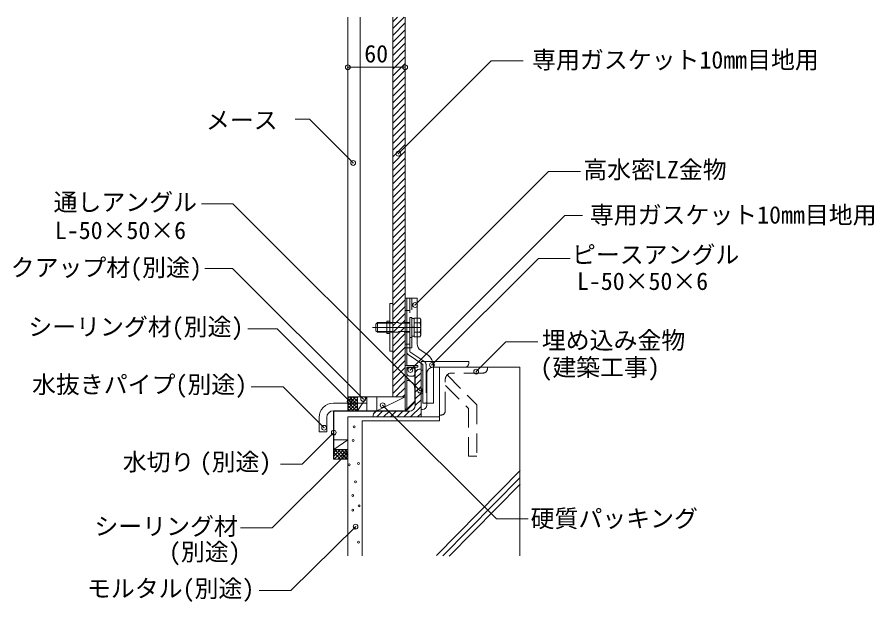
# Model space of a CAD drawing. Units: millimetres, scale not verified. Extents: x -1943 to 2018, y -1427 to 1381.
# Drawn here: x 274 to 1170, y -943 to -331 of the extents above; entities that cross this region are included whole.
import ezdxf
from ezdxf.enums import TextEntityAlignment as Align

# ---------------------------------------------------------------- set-up
doc = ezdxf.new("R2010")
doc.units = ezdxf.units.MM
doc.header["$LTSCALE"] = 10
doc.header["$PDMODE"] = 32
doc.header["$PDSIZE"] = 5
for name, pattern in [('CHAIN1', [8, 5, -1, 1, -1]), ('DASHED1', [1.8, 1.2, -0.6]), ('DASHED2', [3, 2, -1]), ('DASHED3', [4, 3, -1])]:
    doc.linetypes.add(name, pattern=pattern)
doc.layers.add('0-B_図面情報', color=7, linetype='Continuous', lineweight=18)
doc.styles.add('ＭＳ ゴシック', font='')
doc.styles.get('ＭＳ ゴシック').set_extended_font_data('MS Gothic')

msp = doc.modelspace()

# ---------------------------------------------------------------- linework, layer by layer
at = {"layer": '0-B_図面情報', "color": 2}
for p, q in [((619.45, -330.77), (619.45, -728.35)), ((632.45, -330.77), (632.45, -728.35)), ((666.45, -330.77), (666.45, -728.35)), ((679.45, -330.77), (679.45, -728.35)), ((679.45, -728.14), (679.45, -627.15)), ((686.55, -625.05), (679.55, -625.05)), ((679.55, -625.05), (679.55, -741.05)), ((692.15, -625.05), (681.15, -625.05)), ((681.15, -681.45), (681.15, -625.05)), ((692.15, -672.89), (692.15, -625.05)), ((666.55, -630.55), (663.35, -630.55)), ((663.35, -680.55), (663.35, -630.55)), ((666.55, -680.55), (666.55, -630.55)), ((648.86, -652.05), (650.36, -650.55)), ((660.35, -651.25), (649.66, -651.25)), ((650.36, -650.55), (660.35, -650.55)), ((650.36, -650.55), (650.36, -660.55)), ((663.35, -649.05), (660.35, -649.05)), ((694.95, -645.74), (692.15, -645.74)), ((695.03, -650.65), (692.15, -650.65)), ((695.85, -647.3), (694.95, -645.74)), ((695.03, -650.65), (695.85, -647.3)), ((695.85, -647.3), (695.85, -663.8)), ((660.35, -659.85), (649.66, -659.85)), ((650.36, -660.55), (660.35, -660.55)), ((695.03, -660.46), (692.15, -660.46)), ((694.95, -665.37), (692.15, -665.37)), ((666.55, -680.55), (663.35, -680.55)), ((681.15, -695.45), (681.15, -677.05)), ((702.37, -683.98), (695.71, -679.54)), ((682.49, -683.94), (698.05, -694.32)), ((692.55, -695.45), (679.45, -695.45)), ((681.15, -741.05), (681.15, -697.05)), ((692.55, -697.05), (681.15, -697.05)), ((692.55, -697.05), (692.55, -695.45)), ((698.05, -735.05), (698.05, -694.32)), ((709.05, -696.46), (709.05, -735.05)), ((696.05, -702.05), (696.05, -723.05)), ((689.55, -719.45), (689.55, -732.65)), ((679.45, -728.35), (619.45, -728.35)), ((681.15, -741.05), (689.55, -732.65)), ((681.15, -741.05), (679.55, -741.05)), ((709.05, -735.05), (698.05, -735.05))]:
    msp.add_line(p, q, dxfattribs=at)
at = {"layer": '0-B_図面情報'}
for p, q in [((666.45, -335.69), (671.38, -330.77)), ((666.45, -342.77), (678.45, -330.77)), ((666.45, -349.84), (679.45, -336.84)), ((666.45, -356.91), (679.45, -343.91)), ((666.45, -363.98), (679.45, -350.98)), ((666.45, -371.05), (679.45, -358.05)), ((666.45, -378.12), (679.45, -365.12)), ((666.45, -385.19), (679.45, -372.19)), ((619.45, -383.26), (679.45, -383.26)), ((666.45, -392.26), (679.45, -379.26)), ((672.27, -473.82), (769.47, -376.62)), ((802.72, -376.62), (769.47, -376.62)), ((666.45, -399.33), (679.45, -386.33)), ((666.45, -406.41), (679.45, -393.41)), ((666.45, -413.48), (679.45, -400.48)), ((666.45, -420.55), (679.45, -407.55)), ((666.45, -427.62), (679.45, -414.62)), ((666.45, -434.69), (679.45, -421.69)), ((666.45, -441.76), (679.45, -428.76)), ((579.27, -437.64), (564.25, -437.64)), ((625.06, -483.43), (579.27, -437.64)), ((666.45, -448.83), (679.45, -435.83)), ((666.45, -455.9), (679.45, -442.9)), ((666.45, -462.97), (679.45, -449.97)), ((666.45, -470.04), (679.45, -457.05)), ((666.45, -477.12), (679.45, -464.12)), ((666.45, -484.19), (679.45, -471.19)), ((666.45, -491.26), (679.45, -478.26)), ((666.45, -498.33), (679.45, -485.33)), ((666.45, -505.4), (679.45, -492.4)), ((689.84, -632.11), (829.49, -492.46)), ((862.74, -492.46), (829.49, -492.46)), ((666.45, -512.47), (679.45, -499.47)), ((666.45, -519.54), (679.45, -506.54)), ((666.45, -526.61), (679.45, -513.61)), ((499.36, -526.23), (466.3, -526.23)), ((694.84, -721.71), (499.36, -526.23)), ((666.45, -533.68), (679.45, -520.68)), ((666.45, -540.76), (679.45, -527.76)), ((666.45, -547.83), (679.45, -534.83)), ((666.45, -554.9), (679.45, -541.9)), ((666.45, -561.97), (679.45, -548.97)), ((666.45, -569.04), (679.45, -556.04)), ((666.45, -576.11), (679.45, -563.11)), ((666.45, -583.18), (679.45, -570.18)), ((666.45, -590.25), (679.45, -577.25)), ((666.45, -597.32), (679.45, -584.32)), ((666.45, -604.4), (679.45, -591.4)), ((707.48, -694.88), (818.82, -583.54)), ((852.07, -583.54), (818.82, -583.54)), ((498.95, -593.82), (469.79, -593.82)), ((635.55, -730.42), (498.95, -593.82)), ((666.45, -611.47), (679.45, -598.47)), ((666.45, -618.54), (679.45, -605.54)), ((666.45, -625.61), (679.45, -612.61)), ((666.45, -632.68), (679.45, -619.68)), ((666.45, -639.75), (679.45, -626.75)), ((666.45, -646.82), (679.45, -633.82)), ((666.45, -653.89), (679.45, -640.89)), ((666.45, -660.96), (679.45, -647.96)), ((545.46, -657.17), (514.9, -657.17)), ((621.43, -733.13), (545.46, -657.17)), ((666.45, -668.03), (679.45, -655.04)), ((666.45, -675.11), (679.45, -662.11)), ((666.45, -682.18), (679.45, -669.18)), ((753.74, -701.86), (784.91, -670.69)), ((818.15, -670.69), (784.91, -670.69)), ((666.45, -689.25), (679.45, -676.25)), ((666.45, -696.32), (679.45, -683.32)), ((666.45, -703.39), (679.45, -690.39)), ((666.45, -710.46), (679.45, -697.46)), ((686.55, -697.25), (684.15, -697.25)), ((689.55, -733.25), (689.55, -697.25)), ((666.45, -717.53), (679.45, -704.53)), ((681.15, -700.25), (681.15, -703.6)), ((684.15, -706.6), (687.55, -706.6)), ((689.55, -700.25), (689.55, -704.6)), ((690.05, -709.15), (696.05, -703.15)), ((690.88, -701.25), (691.95, -700.18)), ((666.45, -724.6), (679.45, -711.6)), ((690.05, -716.22), (696.05, -710.22)), ((551.7, -717.7), (518.46, -717.7)), ((594.64, -760.63), (551.7, -717.7)), ((669.77, -728.35), (679.45, -718.67)), ((676.84, -728.35), (679.45, -725.75)), ((690.05, -723.29), (696.05, -717.29)), ((690.05, -730.37), (696.05, -724.36)), ((619.45, -728.35), (619.45, -742.85)), ((619.45, -728.35), (629.45, -728.35)), ((639.45, -728.35), (629.45, -742.85)), ((629.45, -728.35), (629.45, -742.85)), ((639.45, -728.35), (629.45, -728.35)), ((639.45, -728.35), (639.45, -742.85)), ((679.45, -728.35), (649.95, -728.35)), ((679.23, -728.35), (679.45, -728.14)), ((679.45, -728.35), (679.45, -742.85)), ((689.55, -733.25), (679.95, -742.85)), ((690.05, -733.46), (680.16, -743.35)), ((690.02, -737.46), (696.05, -731.44)), ((604.45, -742.85), (639.45, -742.85)), ((604.95, -743.35), (604.95, -793.35)), ((680.16, -743.35), (604.95, -743.35)), ((679.95, -742.85), (609.45, -742.85)), ((649.85, -749.35), (655.85, -743.35)), ((655.88, -737.02), (774.9, -856.04)), ((656.92, -749.35), (662.92, -743.35)), ((663.99, -749.35), (669.99, -743.35)), ((671.06, -749.35), (677.06, -743.35)), ((678.13, -749.35), (684.16, -743.33)), ((685.2, -749.35), (696.05, -738.51)), ((589.45, -749.85), (589.45, -764.85)), ((597.45, -749.85), (597.45, -764.85)), ((619.45, -749.35), (619.45, -894.85)), ((715.45, -749.35), (619.45, -749.35)), ((646.88, -745.25), (647.95, -744.18)), ((692.27, -749.35), (696.05, -745.58)), ((597.45, -764.85), (589.45, -764.85)), ((619.45, -773.35), (604.95, -773.35)), ((619.45, -773.35), (604.95, -783.35)), ((619.45, -783.35), (604.95, -783.35)), ((616.64, -789.17), (540.45, -865.36)), ((619.45, -793.35), (604.95, -793.35)), ((609.95, -793.35), (619.45, -793.35)), ((774.9, -856.04), (808.14, -856.04)), ((540.45, -865.36), (507.2, -865.36)), ((627.61, -864.17), (560.03, -931.1)), ((560.03, -931.1), (526.79, -931.1))]:
    msp.add_line(p, q, dxfattribs=at)
at = {"layer": '0-B_図面情報', "color": 2, "linetype": 'DASHED3'}
for p, q in [((684.35, -680.27), (684.35, -625.05)), ((686.55, -677.05), (686.55, -625.05)), ((681.15, -638.05), (679.55, -638.05)), ((684.35, -638.05), (681.15, -638.05)), ((684.35, -645.05), (684.35, -666.05)), ((686.35, -645.05), (684.35, -645.05)), ((686.35, -645.05), (686.35, -666.05)), ((688.85, -646.35), (686.35, -646.35)), ((692.15, -645.74), (688.85, -645.74)), ((688.85, -645.74), (688.85, -665.37)), ((688.85, -646.35), (688.85, -664.75)), ((692.15, -650.65), (688.85, -650.65)), ((688.85, -655.35), (686.35, -655.35)), ((688.85, -655.75), (686.35, -655.75)), ((692.15, -660.46), (688.85, -660.46)), ((686.35, -666.05), (684.35, -666.05)), ((688.85, -664.75), (686.35, -664.75)), ((692.15, -665.37), (688.85, -665.37)), ((681.15, -673.05), (679.55, -673.05)), ((686.55, -677.05), (679.55, -677.05)), ((684.35, -673.05), (681.15, -673.05)), ((699.91, -691.72), (685.24, -681.93)), ((701.25, -694.21), (701.25, -735.05))]:
    msp.add_line(p, q, dxfattribs=at)
at = {"layer": '0-B_図面情報', "color": 2, "linetype": 'DASHED1'}
for p, q in [((660.35, -650.55), (684.35, -650.55)), ((684.35, -651.25), (660.35, -651.25)), ((684.35, -659.85), (660.35, -659.85)), ((660.35, -660.55), (684.35, -660.55))]:
    msp.add_line(p, q, dxfattribs=at)
at = {"layer": '0-B_図面情報', "color": 2, "linetype": 'CHAIN1'}
msp.add_line((645.36, -655.55), (700.61, -655.55), dxfattribs=at)
at = {"layer": '0-B_図面情報', "color": 3}
for p, q in [((696.05, -691.35), (696.05, -741.35)), ((696.05, -691.35), (746.05, -691.35)), ((741.55, -697.35), (708.55, -697.35)), ((715.45, -697.35), (799.45, -697.35)), ((715.45, -697.35), (715.45, -740.45)), ((715.45, -753.35), (715.45, -697.35)), ((746.05, -692.85), (746.05, -691.35)), ((799.45, -697.35), (799.45, -894.85)), ((690.05, -736.85), (690.05, -703.85)), ((694.55, -699.35), (696.05, -699.35)), ((696.05, -699.35), (696.05, -749.35)), ((702.05, -736.85), (702.05, -703.85)), ((683.55, -743.35), (650.55, -743.35)), ((697.55, -741.35), (696.05, -741.35)), ((646.05, -747.85), (646.05, -749.35)), ((646.05, -749.35), (696.05, -749.35)), ((634.45, -753.35), (715.45, -753.35)), ((634.45, -753.35), (634.45, -894.85)), ((634.45, -753.35), (634.45, -894.85)), ((799.73, -805.23), (712.1, -894.42)), ((799.23, -812.87), (718.94, -894.59)), ((799.59, -819.64), (725.49, -895.06))]:
    msp.add_line(p, q, dxfattribs=at)
at = {"layer": '0-B_図面情報', "color": 3, "linetype": 'DASHED2'}
for p, q in [((765.45, -698.85), (765.45, -697.35)), ((723.23, -705.39), (754.56, -736.72)), ((760.95, -703.35), (727.95, -703.35)), ((721.45, -742.85), (721.45, -709.85)), ((721.66, -716.55), (745.56, -740.45)), ((745.56, -740.45), (745.56, -790.45)), ((754.56, -736.72), (754.56, -790.45)), ((716.95, -747.35), (715.45, -747.35)), ((745.56, -790.45), (754.56, -790.45))]:
    msp.add_line(p, q, dxfattribs=at)
at = {"layer": '0-B_図面情報', "color": 4}
for p, q in [((619.45, -736.81), (627.91, -728.35)), ((619.45, -733.28), (624.37, -728.35)), ((619.45, -729.74), (620.84, -728.35)), ((619.45, -730.15), (629.45, -740.15)), ((619.45, -740.35), (629.45, -730.35)), ((619.45, -733.69), (628.61, -742.85)), ((620.48, -742.85), (629.45, -733.88)), ((621.19, -728.35), (629.45, -736.62)), ((624.72, -728.35), (629.45, -733.08)), ((628.26, -728.35), (629.45, -729.55)), ((619.45, -737.22), (625.08, -742.85)), ((619.45, -740.76), (621.54, -742.85)), ((624.01, -742.85), (629.45, -737.42)), ((627.55, -742.85), (629.45, -740.95)), ((604.95, -790.2), (611.8, -783.35)), ((604.95, -786.66), (608.26, -783.35)), ((604.95, -786.37), (611.94, -793.35)), ((605.33, -793.35), (615.33, -783.35)), ((605.48, -783.35), (615.47, -793.35)), ((608.87, -793.35), (618.87, -783.35)), ((609.01, -783.35), (619.01, -793.35)), ((612.41, -793.35), (619.45, -786.31)), ((612.55, -783.35), (619.45, -790.26)), ((616.08, -783.35), (619.45, -786.72)), ((615.94, -793.35), (619.45, -789.84))]:
    msp.add_line(p, q, dxfattribs=at)
at = {"layer": '0-B_図面情報'}
for points in [[(666.45, -330.77), (666.45, -728.35), (679.45, -728.35), (679.45, -330.77)], [(684.87, -700.15), (846.63, -538.39), (864.84, -538.39)], [(690.05, -733.46), (690.05, -697.25), (689.55, -697.25)], [(679.45, -728.35), (649.95, -742.85), (649.95, -728.35)], [(604.45, -734.85), (639.45, -734.85), (639.45, -742.85)], [(604.45, -742.85), (604.45, -793.35), (604.95, -793.35)], [(604.77, -765.68), (571.84, -798.61), (549.03, -798.61)], [(619.45, -773.35), (619.45, -783.35), (619.45, -793.35)]]:
    msp.add_lwpolyline(points, dxfattribs=at)
at = {"layer": '0-B_図面情報', "color": 2, "linetype": 'DASHED3'}
msp.add_lwpolyline([(681.15, -677.05), (681.15, -673.05), (681.15, -625.05)], dxfattribs=at)
at = {"layer": '0-B_図面情報', "color": 2}
for points in [[(648.86, -652.05), (648.86, -659.05), (650.36, -660.55)], [(663.35, -662.05), (660.35, -662.05), (660.35, -649.05)], [(695.03, -660.46), (695.85, -663.8), (694.95, -665.37)]]:
    msp.add_lwpolyline(points, dxfattribs=at)
at = {"layer": '0-B_図面情報'}
for centre in [(626.09, -759.76), (625.07, -774.03), (630.68, -797.98), (620.99, -799.5), (627.62, -817.34), (624.56, -831.6), (631.18, -842.3), (624.56, -846.89), (626.6, -865.74), (630.68, -880.51)]:
    msp.add_circle(centre, 1, dxfattribs=at)
at = {"layer": '0-B_図面情報', "color": 2}
for centre, radius, start, end in [((680.85, -655.55), 15, 340.90288, 19.09647), ((700.15, -672.89), 8, 180, 236.30992), ((684.15, -681.45), 3, 180, 236.30992), ((694.05, -696.46), 15, 0, 56.31143), ((684.15, -703.6), 3, 180, 270), ((698.05, -702.05), 2, 90, 180), ((681.15, -719.45), 8.4, 0, 90), ((698.05, -723.05), 2, 180, 270)]:
    msp.add_arc(centre, radius, start, end, dxfattribs=at)
at = {"layer": '0-B_図面情報', "color": 2, "linetype": 'DASHED3'}
for centre, radius, start, end in [((686.35, -680.27), 2, 180, 236.30992), ((698.25, -694.21), 3, 0, 56.31058)]:
    msp.add_arc(centre, radius, start, end, dxfattribs=at)
at = {"layer": '0-B_図面情報'}
for centre, radius, start, end in [((684.15, -700.25), 3, 90, 180.00369), ((686.55, -700.25), 3, 359.99771, 90), ((684.15, -703.6), 3, 180, 270), ((687.55, -704.6), 2, 270, 0), ((604.45, -749.85), 15, 90, 180), ((604.45, -749.85), 7, 90, 180)]:
    msp.add_arc(centre, radius, start, end, dxfattribs=at)
at = {"layer": '0-B_図面情報', "color": 3}
for centre, radius, start, end in [((708.55, -703.85), 6.5, 90, 180), ((741.55, -692.85), 4.5, 270, 0), ((694.55, -703.85), 4.5, 90, 180), ((650.55, -747.85), 4.5, 90, 180), ((683.55, -736.85), 6.5, 270, 0), ((697.55, -736.85), 4.5, 270, 0)]:
    msp.add_arc(centre, radius, start, end, dxfattribs=at)
at = {"layer": '0-B_図面情報', "color": 3, "linetype": 'DASHED2'}
for centre, radius, start, end in [((760.95, -698.85), 4.5, 270, 0), ((727.95, -709.85), 6.5, 160.54991, 180), ((727.95, -709.85), 6.5, 90, 157.09612), ((728.35, -709.85), 6.5, 157.09612, 160.54991), ((716.95, -742.85), 4.5, 270, 0)]:
    msp.add_arc(centre, radius, start, end, dxfattribs=at)
at = {"layer": '0-B_図面情報'}
for p in [(619.45, -383.26), (679.45, -383.26), (672.27, -473.82), (625.06, -483.43), (689.84, -632.11), (684.87, -700.15), (707.48, -694.88), (753.74, -701.86), (694.84, -721.71), (621.43, -733.13), (635.55, -730.42), (655.88, -737.02), (594.64, -760.63), (604.77, -765.68), (616.64, -789.17), (627.61, -864.17)]:
    msp.add_point(p, dxfattribs=at)

# ---------------------------------------------------------------- texts
at = {"layer": '0-B_図面情報', "style": 'ＭＳ ゴシック'}
for s, p in [('60', (636.7, -383.71)), ('専用ガスケット10mm目地用', (812.24, -390.11)), ('メース', (471.07, -453.3)), ('高水密LZ金物', (865.76, -505.13)), ('通しアングル', (311.71, -539.1)), ('専用ガスケット10mm目地用', (872.63, -552.43)), ('L-50×50×6', (313.1, -568.59)), ('ピースアングル', (853.9, -594.07)), ('バックアップ材(別途)', (216.83, -607.54)), ('L-50×50×6', (859.17, -621.87)), ('シーリング材(別途)', (285.28, -669.59)), ('埋め込み金物', (822.42, -683.7)), ('(建築工事)', (820.87, -712.02)), ('水抜きパイプ(別途)', (289.17, -729.96)), ('水切り', (384.05, -810.96)), ('(別途)', (464.5, -810.96)), ('硬質パッキング', (810.65, -870.25)), ('シーリング材', (354.42, -878.4)), ('(別途)', (432.32, -905.11)), ('モルタル(別途)', (346.63, -943.5))]:
    msp.add_text(s, height=18.33, dxfattribs=at).set_placement(p, align=Align.BOTTOM_LEFT)

doc.saveas('drawing.dxf')
